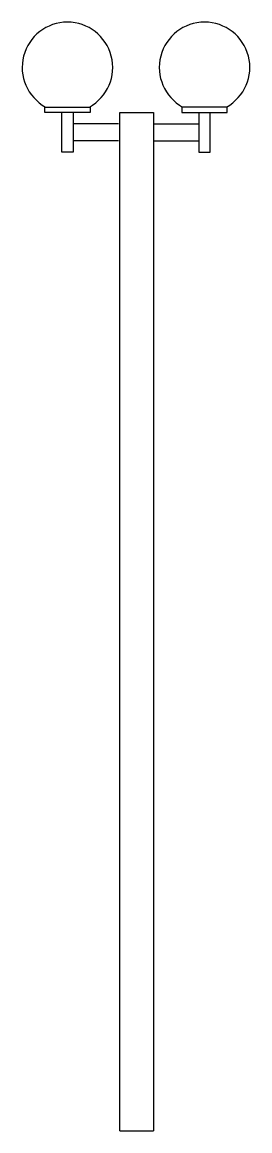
# Model space of a CAD drawing. Header units: millimetres. Extents: x -2869.16 to -2868.75, y 3747.29 to 3749.25.
import ezdxf

# ---------------------------------------------------------------- set-up
doc = ezdxf.new("R2010")
doc.units = ezdxf.units.MM
doc.header["$LTSCALE"] = 10
doc.layers.add('Ele_postes_luz', color=2, linetype='Continuous')

msp = doc.modelspace()

# ---------------------------------------------------------------- linework, layer by layer
at = {"layer": 'Ele_postes_luz'}
for p, q in [((-2869.1157, 3749.0851), (-2869.1157, 3749.0951)), ((-2869.1157, 3749.0951), (-2869.0357, 3749.0951)), ((-2869.0357, 3749.0951), (-2869.0357, 3749.0851)), ((-2868.8734, 3749.0951), (-2868.8734, 3749.0851)), ((-2868.7934, 3749.0951), (-2868.8734, 3749.0951)), ((-2868.7934, 3749.0851), (-2868.7934, 3749.0951)), ((-2869.0357, 3749.0851), (-2869.1157, 3749.0851)), ((-2869.0857, 3749.0151), (-2869.0857, 3749.0851)), ((-2869.0657, 3749.0851), (-2869.0657, 3749.0151)), ((-2868.9834, 3749.0851), (-2868.9234, 3749.0851)), ((-2868.9834, 3747.2851), (-2868.9834, 3749.0851)), ((-2868.9234, 3749.0851), (-2868.9234, 3747.2851)), ((-2868.8734, 3749.0851), (-2868.7934, 3749.0851)), ((-2868.8434, 3749.0851), (-2868.8434, 3749.0151)), ((-2868.8234, 3749.0151), (-2868.8234, 3749.0851)), ((-2868.9857, 3749.0651), (-2869.0657, 3749.0651)), ((-2868.9234, 3749.0651), (-2868.8434, 3749.0651)), ((-2868.9857, 3749.0351), (-2869.0657, 3749.0351)), ((-2868.9234, 3749.0351), (-2868.8434, 3749.0351)), ((-2869.0657, 3749.0151), (-2869.0857, 3749.0151)), ((-2868.8434, 3749.0151), (-2868.8234, 3749.0151)), ((-2868.9834, 3747.2851), (-2868.9234, 3747.2851))]:
    msp.add_line(p, q, dxfattribs=at)
for centre in [(-2869.0757, 3749.1651), (-2868.8334, 3749.1651)]:
    msp.add_arc(centre, 0.08, 298.955, 241.045, dxfattribs=at)

doc.saveas('drawing.dxf')
